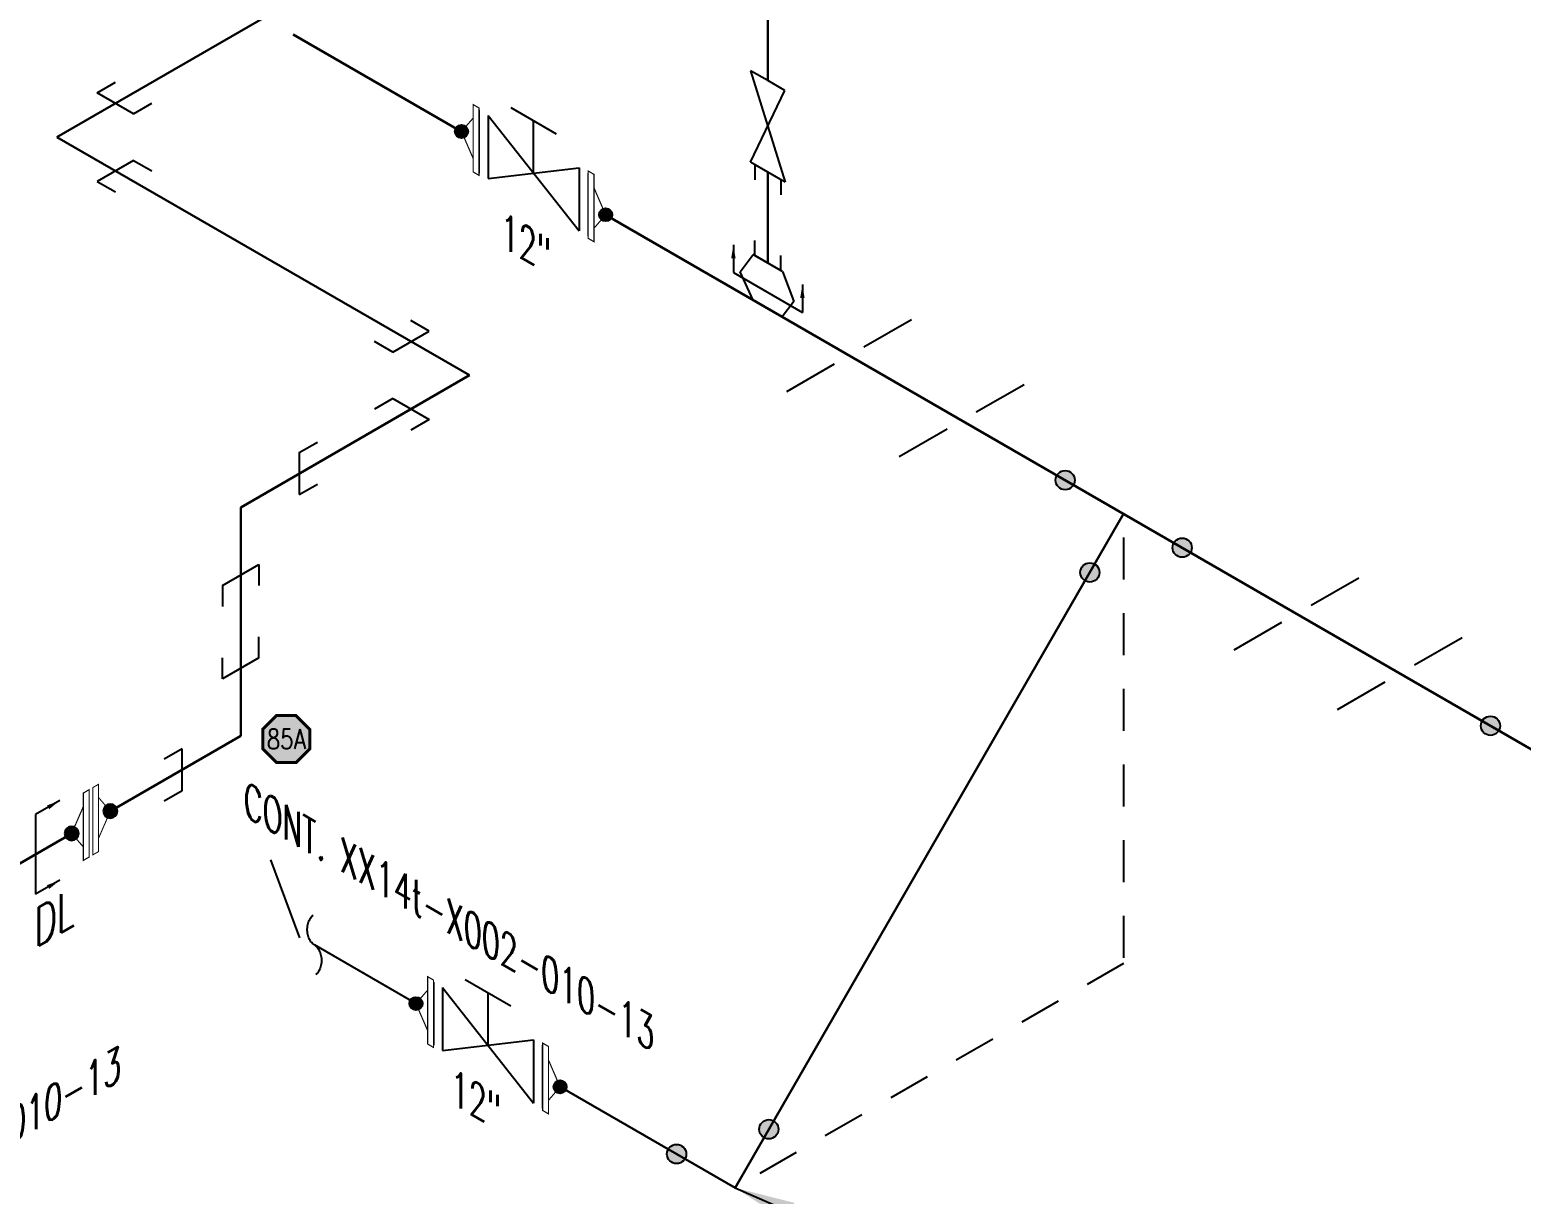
# Model space of a CAD drawing. Header units: inches. Extents: x 0.1 to 17.4, y 0.1 to 11.4.
# Drawn here: x 8.875 to 13.312, y 2.359 to 5.821 of the extents above; entities that cross this region are included whole.
import ezdxf
from ezdxf.enums import TextEntityAlignment as Align

# ---------------------------------------------------------------- set-up
doc = ezdxf.new("R2010")
doc.units = ezdxf.units.IN
doc.header["$MEASUREMENT"] = 0
doc.linetypes.add('HIDDEN2', pattern=[0.1875, 0.125, -0.0625])
for name, color, linetype in [('3', 1, 'Continuous'), ('COMP', 1, 'Continuous'), ('Continuation', 7, 'Continuous'), ('DL', 20, 'Continuous'), ('FITTINGS', 4, 'Continuous'), ('PART_PCML', 7, 'Continuous'), ('PART_SelectedCML_UT', 132, 'Continuous'), ('PIPE-ANNO', 150, 'HIDDEN2'), ('TEXT', 7, 'Continuous'), ('UNAS.PIPE', 251, 'Continuous'), ('WELD POINTS', 41, 'Continuous'), ('Welds', 7, 'Continuous')]:
    doc.layers.add(name, color=color, linetype=linetype)
doc.layers.add('PIPE', color=7, linetype='Continuous', lineweight=30)
doc.styles.add('ISO30', font='simplex.shx', dxfattribs={"width": 0.85, "oblique": 30, "height": 0.075})
doc.styles.add('PART_Standard', font='romans', dxfattribs={"width": 0.8, "height": 0.09})
doc.styles.add('Richmond', font='arial.ttf')
doc.styles.add('SIMPLEX', font='ROMANS')
doc.styles.get("Standard").update_dxf_attribs({"font": 'arial.ttf'})
doc.dimstyles.new('Richmond', dxfattribs={"dimtxt": 0.18, "dimasz": 0.18, "dimexe": 0.18, "dimexo": 0.0625, "dimgap": 0.09, "dimtad": 0, "dimtih": 1, "dimtoh": 1, "dimdec": 4, "dimzin": 0, "dimdsep": 46, "dimtxsty": 'Richmond', "dimcen": 0.09, "dimadec": 0, "dimazin": 0, "dimtfac": 1, "dimtdec": 4, "dimtofl": 0, "dimtmove": 0, "dimatfit": 3, "dimfxl": 1, "dimtolj": 1, "dimtzin": 0, "dimarcsym": 0})
doc.dimstyles.get("Standard").update_dxf_attribs({"dimtxt": 0.18, "dimasz": 0.18, "dimexe": 0.18, "dimexo": 0.0625, "dimgap": 0.09, "dimtad": 0, "dimtih": 1, "dimtoh": 1, "dimdec": 4, "dimzin": 0, "dimdsep": 46, "dimtxsty": 'Standard', "dimcen": 0.09, "dimadec": 0, "dimazin": 0, "dimtfac": 1, "dimtdec": 4, "dimtofl": 0, "dimtmove": 0, "dimatfit": 3, "dimfxl": 1, "dimtolj": 1, "dimtzin": 0, "dimarcsym": 0})

# ---------------------------------------------------------------- blocks, each defined once
blk = doc.blocks.new('3_VALVE_FLANGE_GATE_30')
at = {"color": 0, "linetype": 'ByBlock', "lineweight": -2}
blk.add_wipeout([(-0.1624, -0.1875), (-0.1353, -0.1719), (0, 0), (0.1353, -0.0156), (0.1624, 0), (0.1624, 0.1875), (0.1353, 0.1719), (0, 0), (-0.1353, 0.0156), (-0.1624, 0)], dxfattribs=at)
for p, q in [((0.0677, 0.1953), (-0.0677, 0.1172)), ((0.1624, 0.1875), (0.1624, 0)), ((0.1353, 0.1719), (-0.1353, -0.1719)), ((0, 0), (0, 0.1563)), ((0.1353, 0.1719), (0.1353, -0.0156)), ((-0.1624, 0), (-0.1624, -0.1875)), ((-0.1353, 0.0156), (-0.1353, -0.1719)), ((0.1353, -0.0156), (-0.1353, 0.0156))]:
    blk.add_line(p, q, dxfattribs=at)
blk = doc.blocks.new('AM9A04')
at = {"linetype": 'Continuous', "const_width": 0.01}
blk.add_lwpolyline([(0, -0.289), (0, 0.289), (-0.05, 0.318), (-0.05, -0.26)], close=True, dxfattribs=at)
at = {"const_width": 0.01}
blk.add_lwpolyline([(-0.05, -0.144), (-0.15, 0.087), (-0.05, 0.202)], dxfattribs=at)
blk = doc.blocks.new('A09')
at = {"layer": 'Welds'}
h = blk.add_hatch(color=256, dxfattribs=at)
h.dxf.hatch_style = 1
h.paths.add_polyline_path([(-0.03, 0, 1), (0.03, 0, 1)])
blk.add_circle((0, 0), 0.03, dxfattribs=at)
blk = doc.blocks.new('*U82')
blk.add_wipeout([(0.052, -0.03), (0.0173, -0.07), (0.0173, -0.1101), (0, -0.1001), (0, 0.1001), (0.0173, 0.0901), (0.0173, 0.05)]).dxf.layer = 'COMP'
at = {"layer": '3', "xscale": 0.65, "yscale": 0.65, "zscale": 0.65}
blk.add_blockref('A09', (0.052, -0.03), dxfattribs=at)
at = {"layer": 'COMP', "xscale": 0.3466300616258731, "yscale": 0.3466300616258731, "zscale": 0.3466300616258731, "rotation": 180}
blk.add_blockref('AM9A04', (0, 0), dxfattribs=at)
blk = doc.blocks.new('1_Text_330')
at = {"layer": 'TEXT', "style": 'PART_Standard', "oblique": 330, "width": 0.8}
blk.add_attdef('3/4"', (0, 0), '', height=0.09, rotation=330, dxfattribs=at)
blk = doc.blocks.new('1_Cont_30')
at = {"layer": 'Continuation', "style": 'PART_Standard', "oblique": 30, "width": 0.8}
blk.add_attdef('CONT', (0, 0), '', height=0.09, rotation=30, dxfattribs=at)
blk = doc.blocks.new('*U86')
blk.add_wipeout([(-0.0234, 0.1133), (-0.0234, 0.0732), (-0.0581, 0.0332), (-0.0234, -0.0469), (-0.0234, -0.0869), (0.0222, -0.1133), (0.0222, -0.0732), (0.0569, -0.0332), (0.0222, 0.0469), (0.0222, 0.0869)])
at = {"linetype": 'Continuous', "const_width": 0.003}
blk.add_lwpolyline([(0.0049, -0.1032), (0.0222, -0.1133), (0.0222, 0.0869), (0.0049, 0.0969)], close=True, dxfattribs=at)
at = {"const_width": 0.003}
blk.add_lwpolyline([(0.0222, 0.0469), (0.0569, -0.0332), (0.0222, -0.0732)], dxfattribs=at)
at = {"xscale": 0.3466300616258731, "yscale": 0.3466300616258731, "zscale": 0.3466300616258731}
blk.add_blockref('AM9A04', (-0.0061, 0.0032), dxfattribs=at)
at = {"layer": 'Welds', "xscale": 0.7, "yscale": 0.7, "zscale": 0.7}
for p in [(-0.0581, 0.0332), (0.0569, -0.0332)]:
    blk.add_blockref('A09', p, dxfattribs=at)
blk = doc.blocks.new('2_ELBOW_SOCKET_30')
at = {"color": 0, "linetype": 'ByBlock', "lineweight": -2}
for p, q in [((0.174, 0.1629), (0.2281, 0.1942)), ((0.174, 0.1629), (0.174, 0.0379)), ((0.174, 0.0379), (0.2281, 0.0692)), ((-0.0541, -0.2321), (0.0541, -0.1696)), ((0.0541, -0.1696), (0.0541, -0.2321)), ((-0.0541, -0.2321), (-0.0541, -0.2946))]:
    blk.add_line(p, q, dxfattribs=at)
blk = doc.blocks.new('2_ELBOW_SOCKET_330')
at = {"color": 0, "linetype": 'ByBlock', "lineweight": -2}
for p, q in [((0.174, -0.1629), (0.174, -0.0379)), ((0.174, -0.0379), (0.2281, -0.0692)), ((0.0541, -0.2321), (-0.0541, -0.1696)), ((-0.0541, -0.1696), (-0.0541, -0.2321)), ((0.174, -0.1629), (0.2281, -0.1942)), ((0.0541, -0.2321), (0.0541, -0.2946))]:
    blk.add_line(p, q, dxfattribs=at)
blk = doc.blocks.new('2_SOCKET_SINGLE_30')
at = {"color": 0, "linetype": 'ByBlock', "lineweight": -2}
for p, q in [((0, 0.0625), (0.0541, 0.0937)), ((0, 0.0625), (0, -0.0625)), ((0, -0.0625), (0.0541, -0.0313))]:
    blk.add_line(p, q, dxfattribs=at)
blk = doc.blocks.new('O-let 2')
at = {"layer": 'FITTINGS', "linetype": 'ByBlock'}
for p, q in [((11.0972, 20.3791), (11.136, 20.4308)), ((11.2238, 20.3801), (11.136, 20.4308)), ((11.1362, 20.2951), (11.0972, 20.3791)), ((11.2238, 20.3801), (11.2567, 20.2906)), ((11.2227, 20.2452), (11.1362, 20.2951)), ((11.2567, 20.2906), (11.2227, 20.2452))]:
    blk.add_line(p, q, dxfattribs=at)
blk = doc.blocks.new('2_WELD_SINGLE_00')
at = {"linetype": 'ByBlock', "lineweight": -2}
h = blk.add_hatch(color=0, dxfattribs=at)
edge = h.paths.add_edge_path()
edge.add_arc((0, 0), 0.0286, 0, 360)
at = {"color": 0, "linetype": 'ByBlock', "lineweight": -2}
blk.add_circle((0, 0), 0.0286, dxfattribs=at)
blk = doc.blocks.new('*U88')
at = {"layer": 'WELD POINTS'}
for p, rotation in [((-0.174, 0.1004), 329.9999999999998), ((0.174, 0.1004), 119.9999999999991)]:
    blk.add_blockref('2_WELD_SINGLE_00', p, dxfattribs=dict(at, rotation=rotation))
blk = doc.blocks.new('4_SUPPORT_I-BEAM_30')
at = {"color": 0, "linetype": 'ByBlock', "lineweight": -2}
for p, q in [((-0.0435, 0.0251), (-0.1857, 0.1072)), ((0.1857, -0.1072), (0.0435, -0.0251))]:
    blk.add_line(p, q, dxfattribs=at)
blk = doc.blocks.new('DL_30')
at = {"layer": 'DL', "style": 'ISO30', "oblique": 30, "width": 0.85}
blk.add_text('DL', height=0.1, rotation=30, dxfattribs=at).set_placement((-0.2098, 0.0365))
blk = doc.blocks.new('*U104')
at = {"layer": 'WELD POINTS'}
for p, rotation in [((-0.174, 0.1004), 59.99999999999996), ((0.174, -0.1004), 59.99999999999922), ((-0.1004, -0.174), 59.99999999999969)]:
    blk.add_blockref('2_WELD_SINGLE_00', p, dxfattribs=dict(at, rotation=rotation))
blk = doc.blocks.new('*U105')
at = {"layer": 'WELD POINTS'}
for p, rotation in [((0.1004, 0.174), 150.0237219305318), ((-0.174, 0.1004), 330.0237219305323)]:
    blk.add_blockref('2_WELD_SINGLE_00', p, dxfattribs=dict(at, rotation=rotation))
blk = doc.blocks.new('1_BREAK-PIPE_PIPE_00')
at = {"color": 0, "linetype": 'ByBlock', "lineweight": -2}
for centre, major_axis in [((-0.0298, 0.0919), (0, -0.101)), ((0.0298, -0.0919), (0, 0.101))]:
    blk.add_ellipse(centre, major_axis=major_axis, ratio=0.711978, start_param=0.427466, end_param=3.141593, dxfattribs=at)
blk = doc.blocks.new('1_Tilde_00')
at = {"layer": 'PIPE-ANNO', "xscale": -0.5000000000000001, "yscale": 0.5, "zscale": 0.5}
blk.add_blockref('1_BREAK-PIPE_PIPE_00', (0, 0), dxfattribs=at)
blk = doc.blocks.new('1_Cont_330')
at = {"layer": 'Continuation', "style": 'PART_Standard', "oblique": 330, "width": 0.8}
blk.add_attdef('CONT.', (0, 0), '', height=0.09, rotation=330, dxfattribs=at)
blk = doc.blocks.new('PART_PCML')
blk.add_hatch(color=0).paths.add_polyline_path([(-0.0699, -0.029), (-0.029, -0.0699), (0.029, -0.0699), (0.0699, -0.029), (0.0699, 0.029), (0.029, 0.0699), (-0.029, 0.0699), (-0.0699, 0.029)])
at = {"color": 7, "const_width": 0.009}
blk.add_lwpolyline([(-0.0699, 0.029), (-0.029, 0.0699), (0.029, 0.0699), (0.0699, 0.029), (0.0699, -0.029), (0.029, -0.0699), (-0.029, -0.0699), (-0.0699, -0.029), (-0.0699, 0.029), (-0.029, 0.0699)], dxfattribs=at)
at = {"color": 18, "true_color": 0x000000}
blk.add_lwpolyline([(-0.029, 0.0699), (-0.0699, 0.029), (-0.0699, -0.029), (-0.029, -0.0699), (0.029, -0.0699), (0.0699, -0.029), (0.0699, 0.029), (0.029, 0.0699)], close=True, dxfattribs=at)
at = {"color": 7, "true_color": 0xffffff, "style": 'SIMPLEX', "width": 0.8, "flags": 1}
for tag, p in [('CIRCUIT', (-0.0939, 0.0889)), ('DM', (-0.0527, -0.1332)), ('TYPE', (-0.0749, -0.2043))]:
    blk.add_attdef(tag, p, '', height=0.0586, dxfattribs=at)
at = {"color": 7, "true_color": 0xffffff, "style": 'SIMPLEX', "width": 0.8}
blk.add_attdef('DMDISP', text='', height=0.0586, dxfattribs=at).set_placement((0, 0), align=Align.MIDDLE_CENTER)
blk = doc.blocks.new('*U89')
at = {"color": 20, "linetype": 'ByBlock', "ltscale": 0.7}
blk.add_line((0.0541, -0.1498), (0.0541, 0.0873), dxfattribs=at)
for points in [[(0.1257, 0.0459), (0.0541, 0.0873)], [(0.1257, -0.1911), (0.0541, -0.1498)]]:
    blk.add_leader(points, dimstyle='Richmond', override={"dimasz": 0.04, "dimgap": 0.09, "dimtad": 0}, dxfattribs=at)

msp = doc.modelspace()

# ---------------------------------------------------------------- linework, layer by layer
at = {"layer": 'FITTINGS', "linetype": 'ByBlock'}
for p, q in [((11.0705, 5.6702), (11.0194, 5.6998)), ((11.0194, 5.6998), (11.1218, 5.3678)), ((11.0189, 5.4273), (11.1216, 5.6407)), ((11.1216, 5.6407), (11.0705, 5.6702)), ((11.1218, 5.3678), (11.0189, 5.4273))]:
    msp.add_line(p, q, dxfattribs=at)
at = {"layer": 'PIPE'}
for p, q in [((11.0703, 5.6703), (11.0703, 6.7232)), ((13.3944, 3.6511), (9.6587, 5.8079)), ((11.0703, 5.1285), (11.0703, 5.3976)), ((10.1829, 4.7939), (9.5024, 4.401)), ((9.5024, 4.401), (9.5024, 3.7213)), ((10.9732, 2.3775), (12.1292, 4.3816)), ((9.5024, 3.7213), (8.8382, 3.3378)), ((10.9732, 2.3775), (10.4526, 2.6777))]:
    msp.add_line(p, q, dxfattribs=at)
at = {"layer": 'PIPE-ANNO'}
for p, q in [((12.1292, 4.3117), (12.1292, 3.0449)), ((12.1292, 3.0449), (11.0337, 2.4124))]:
    msp.add_line(p, q, dxfattribs=at)
at = {"layer": 'UNAS.PIPE'}
msp.add_line((9.5915, 3.353), (9.6771, 3.1212), dxfattribs=at)

# ---------------------------------------------------------------- block references
msp.add_blockref('DL_30', (9.0994, 3.0533))
at = {"layer": 'Continuation'}
msp.add_blockref('1_Cont_30', (7.9261, 1.9937), dxfattribs=at).add_auto_attribs({'CONT': 'CONT. 0014t-X002-010-13'})
at = {"layer": 'DL', "xscale": -1, "rotation": 240}
msp.add_blockref('*U89', (11.0708, 4.9777), dxfattribs=at)
at = {"layer": 'FITTINGS'}
for name, p, rotation in [('2_ELBOW_SOCKET_330', (8.9558, 5.5023), 59.99999999999999), ('2_ELBOW_SOCKET_330', (10.1829, 4.7939), 239.9999999999999), ('2_ELBOW_SOCKET_30', (9.5024, 3.7213), 180)]:
    msp.add_blockref(name, p, dxfattribs=dict(at, rotation=rotation))
for p, xscale, yscale, zscale, rotation in [((11.0703, 5.3976), 0.713168504377533, 0.713168504377533, 0.713168504377533, 240.0047239548921), ((11.0708, 5.1282), 0.7131685043775329, 0.7131685043775329, 0.7131685043775329, 60.0047239548921)]:
    msp.add_blockref('2_SOCKET_SINGLE_30', p, dxfattribs=dict(at, xscale=xscale, yscale=yscale, zscale=zscale, rotation=rotation))
msp.add_blockref('O-let 2', (-0.1091, -15.2773), dxfattribs=at)
at = {"layer": 'FITTINGS', "xscale": -1}
for p in [(11.3125, 4.8531), (11.6473, 4.6598), (12.6433, 4.0847), (12.9508, 3.9072)]:
    msp.add_blockref('4_SUPPORT_I-BEAM_30', p, dxfattribs=at)
at = {"layer": 'FITTINGS', "xscale": -1, "rotation": 120}
msp.add_blockref('2_ELBOW_SOCKET_30', (9.5024, 4.401), dxfattribs=at)
at = {"layer": 'PART_PCML', "color": 13}
msp.add_blockref('PART_PCML', (9.6379, 3.7118), dxfattribs=at).add_auto_attribs({'DMDISP': '85A'})
at = {"layer": 'PIPE-ANNO'}
msp.add_blockref('1_Tilde_00', (9.7216, 3.0997), dxfattribs=at)
at = {"layer": 'UNAS.PIPE', "xscale": -1}
msp.add_blockref('3_VALVE_FLANGE_GATE_30', (10.2382, 2.8015), dxfattribs=at)
at = {"layer": 'WELD POINTS'}
for name, p in [('*U104', (12.1292, 4.3816)), ('*U88', (13.3944, 3.6511)), ('*U105', (10.9732, 2.3775))]:
    msp.add_blockref(name, p, dxfattribs=at)

# ---------------------------------------------------------------- leaders
at = {"layer": 'PART_SelectedCML_UT'}
msp.add_leader([(10.9732, 2.3775), (11.5782, 2.1133)], dimstyle='Standard', dxfattribs=at)

# ---------------------------------------------------------------- next in the draw order: block references
at = {"layer": 'COMP', "yscale": -1}
msp.add_blockref('*U86', (9.0576, 3.4645), dxfattribs=at)
at = {"layer": 'COMP', "ltscale": 0.65}
msp.add_blockref('*U82', (10.4006, 2.7077), dxfattribs=at)
at = {"layer": 'FITTINGS', "xscale": -1}
msp.add_blockref('3_VALVE_FLANGE_GATE_30', (10.3737, 5.3951), dxfattribs=at)
at = {"layer": 'UNAS.PIPE'}
msp.add_blockref('1_Text_330', (10.1276, 2.6307), dxfattribs=at).add_auto_attribs({'3/4"': '12"'})

# ---------------------------------------------------------------- next in the draw order: wipeouts: each hides what was drawn before it
msp.add_wipeout([(10.0238, 2.9253), (10.0585, 2.9653), (10.0585, 3.0053), (10.0758, 2.9953), (10.0758, 2.7952), (10.0585, 2.8052), (10.0585, 2.8452)]).dxf.layer = 'UNAS.PIPE'

# ---------------------------------------------------------------- next in the draw order: hatches: boundary and pattern name
h = msp.add_hatch(color=256, dxfattribs=at)
h.dxf.hatch_style = 1
h.paths.add_polyline_path([(10.0433, 2.9253, 1), (10.0043, 2.9253, 1)])

# ---------------------------------------------------------------- next in the draw order: linework, layer by layer
msp.add_line((10.0238, 2.9253), (9.7216, 3.0997), dxfattribs=at)
msp.add_circle((10.0238, 2.9253), 0.0195, dxfattribs=at)

# ---------------------------------------------------------------- next in the draw order: block references
at = {"layer": 'COMP', "ltscale": 0.65, "rotation": 180}
msp.add_blockref('*U82', (10.2113, 5.4888), dxfattribs=at)
at = {"layer": 'COMP', "ltscale": 0.65}
msp.add_blockref('*U82', (10.5361, 5.3013), dxfattribs=at)
at = {"layer": 'Continuation'}
msp.add_blockref('1_Cont_330', (9.5116, 3.4854), dxfattribs=at).add_auto_attribs({'CONT.': 'CONT. XX14t-X002-010-13'})
at = {"layer": 'DL', "xscale": -1, "rotation": 180}
msp.add_blockref('*U89', (8.8382, 3.3378), dxfattribs=at)
at = {"layer": 'TEXT'}
msp.add_blockref('1_Text_330', (10.2763, 5.1785), dxfattribs=at).add_auto_attribs({'3/4"': '12"'})
at = {"layer": 'UNAS.PIPE', "xscale": 0.3466300616258731, "yscale": 0.3466300616258731, "zscale": 0.3466300616258731}
msp.add_blockref('AM9A04', (10.0758, 2.8952), dxfattribs=at)

# ---------------------------------------------------------------- next in the draw order: linework, layer by layer
at = {"layer": 'PIPE'}
for p, q in [((11.0703, 6.7232), (8.9558, 5.5023)), ((8.9558, 5.5023), (10.1829, 4.7939))]:
    msp.add_line(p, q, dxfattribs=at)

doc.saveas('drawing.dxf')
